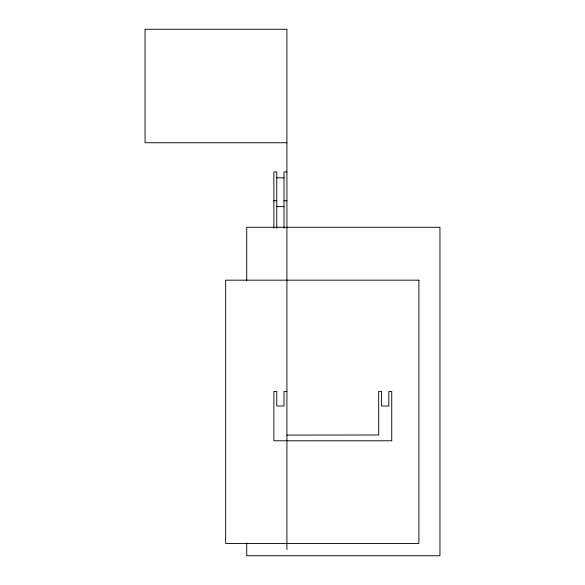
<?xml version="1.0" encoding="UTF-8"?>
<svg xmlns="http://www.w3.org/2000/svg" width="585" height="585" viewBox="0 0 585 585"><rect width="100%" height="100%" fill="white"/><g stroke="black" fill="none" stroke-linecap="round" stroke-linejoin="round"><path stroke-width="0.88" d="M286.906 435.094L378.692 434.991L378.692 391.511L381.588 391.511L381.588 406.005L388.835 406.005L388.835 391.511L391.731 391.511L391.731 440.783L273.868 440.783L273.868 391.511L276.764 391.511L276.764 406.005L284.01 406.005L284.01 391.511L286.906 391.511M286.906 142.747L145.051 142.747L145.051 29.25L286.906 29.25L286.906 549.469M286.906 171.924L284.01 171.924L284.01 228.274M276.764 177.811L284.01 177.811M273.868 200.735L276.764 200.735M284.01 200.735L286.906 200.735M276.764 206.622L284.01 206.622M276.764 228.274L276.764 171.924L273.868 171.924L273.868 228.084M246.731 280.829L246.731 227.28L439.949 227.28L439.949 555.75L246.731 555.75L246.731 542.975M418.889 280.171L225.671 280.171L225.671 543.436L418.889 543.436L418.889 280.171"/></g></svg>
